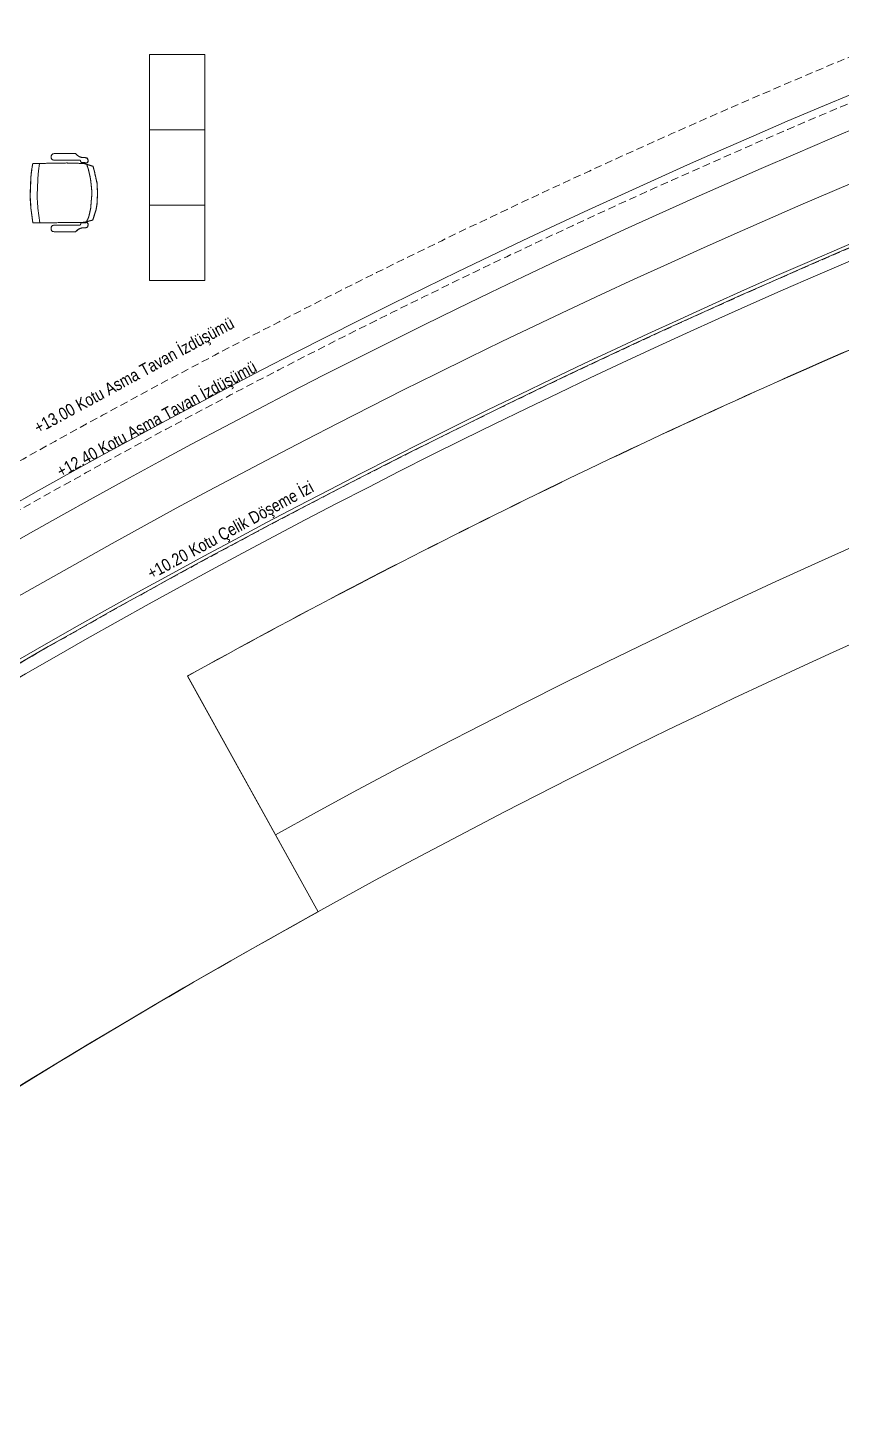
# Model space of a CAD drawing. Extents: x -2598 to 23780, y 0 to 8114.
# Drawn here: x 13446 to 14109, y 704 to 1824 of the extents above; entities that cross this region are included whole.
import ezdxf

# ---------------------------------------------------------------- set-up
doc = ezdxf.new("R2010")
doc.units = 0
doc.header["$LTSCALE"] = 25
doc.header["$MEASUREMENT"] = 0
doc.linetypes.add('DOT2', pattern=[0.125, 0, -0.125])
doc.linetypes.add('HIDDEN', pattern=[0.375, 0.25, -0.125])
doc.layers.get('0').update_dxf_attribs({"color": 9, "lineweight": 9})
for name, color, linetype, lineweight in [('05', 9, 'Continuous', 9), ('06B', 9, 'Continuous', 9), ('06C', 9, 'Continuous', 9), ('06D', 9, 'Continuous', 9), ('20', 9, 'DOT2', 9), ('21', 9, 'Continuous', 9), ('35', 9, 'Continuous', 9), ('40', 9, 'Continuous', 9), ('40B', 9, 'Continuous', 9)]:
    doc.layers.add(name, color=color, linetype=linetype, lineweight=lineweight)
doc.styles.add('MuuM_TEXT-STANDART', font='ARIALN.TTF')

# ---------------------------------------------------------------- blocks, each defined once
blk = doc.blocks.new('Group-258-1')
at = {"linetype": 'Continuous'}
for p, q in [((384800.098, 69164.505), (384800.094, 69164.508)), ((384800.226, 69164.399), (384800.167, 69164.408)), ((384800.649, 69164.41), (384800.59, 69164.402)), ((384800.71, 69164.505), (384800.715, 69164.508)), ((384800.289, 69164.394), (384800.226, 69164.399)), ((384800.372, 69164.39), (384800.289, 69164.394)), ((384800.414, 69164.389), (384800.372, 69164.39)), ((384800.45, 69164.389), (384800.414, 69164.389)), ((384800.479, 69164.391), (384800.45, 69164.389)), ((384800.53, 69164.394), (384800.479, 69164.391)), ((384800.59, 69164.402), (384800.53, 69164.394))]:
    blk.add_line(p, q, dxfattribs=at)
at = {"linetype": 'Continuous', "flags": 128}
for points in [[(384800.086, 69164.7), (384800.086, 69164.641), (384800.086, 69164.641)], [(384800.086, 69164.641), (384800.086, 69164.526), (384800.086, 69164.641)], [(384800.14, 69164.526), (384800.14, 69164.641), (384800.14, 69164.641)], [(384800.669, 69164.526), (384800.669, 69164.641), (384800.669, 69164.641)], [(384800.722, 69164.7), (384800.722, 69164.641), (384800.722, 69164.641)], [(384800.722, 69164.641), (384800.722, 69164.526), (384800.722, 69164.641)], [(384800.086, 69164.526), (384800.086, 69164.526), (384800.087, 69164.52)], [(384800.086, 69164.526), (384800.087, 69164.52), (384800.087, 69164.52)], [(384800.087, 69164.52), (384800.087, 69164.52), (384800.089, 69164.514)], [(384800.087, 69164.52), (384800.089, 69164.514), (384800.089, 69164.514)], [(384800.136, 69164.514), (384800.136, 69164.514), (384800.139, 69164.52)], [(384800.136, 69164.514), (384800.139, 69164.52), (384800.139, 69164.52)], [(384800.139, 69164.52), (384800.139, 69164.52), (384800.14, 69164.526)], [(384800.139, 69164.52), (384800.14, 69164.526), (384800.14, 69164.526)], [(384800.669, 69164.52), (384800.669, 69164.52), (384800.669, 69164.526)], [(384800.669, 69164.52), (384800.669, 69164.526), (384800.669, 69164.526)], [(384800.672, 69164.514), (384800.672, 69164.514), (384800.669, 69164.52)], [(384800.672, 69164.514), (384800.669, 69164.52), (384800.669, 69164.52)], [(384800.721, 69164.52), (384800.721, 69164.52), (384800.719, 69164.514)], [(384800.721, 69164.52), (384800.719, 69164.514), (384800.719, 69164.514)], [(384800.722, 69164.526), (384800.722, 69164.526), (384800.721, 69164.52)], [(384800.722, 69164.526), (384800.721, 69164.52), (384800.721, 69164.52)], [(384800.089, 69164.514), (384800.089, 69164.514), (384800.093, 69164.509)], [(384800.089, 69164.514), (384800.094, 69164.508), (384800.093, 69164.509)], [(384800.098, 69164.505), (384800.098, 69164.505), (384800.103, 69164.503)], [(384800.098, 69164.505), (384800.103, 69164.503), (384800.103, 69164.503)], [(384800.103, 69164.503), (384800.103, 69164.503), (384800.11, 69164.501)], [(384800.103, 69164.503), (384800.11, 69164.501), (384800.11, 69164.501)], [(384800.11, 69164.501), (384800.11, 69164.501), (384800.116, 69164.501)], [(384800.11, 69164.501), (384800.116, 69164.501), (384800.116, 69164.501)], [(384800.116, 69164.501), (384800.116, 69164.501), (384800.122, 69164.503)], [(384800.116, 69164.501), (384800.122, 69164.503), (384800.122, 69164.503)], [(384800.122, 69164.503), (384800.122, 69164.503), (384800.128, 69164.505)], [(384800.122, 69164.503), (384800.128, 69164.505), (384800.128, 69164.505)], [(384800.128, 69164.505), (384800.128, 69164.505), (384800.133, 69164.509)], [(384800.128, 69164.505), (384800.133, 69164.509), (384800.133, 69164.509)], [(384800.133, 69164.509), (384800.133, 69164.509), (384800.136, 69164.514)], [(384800.133, 69164.509), (384800.136, 69164.514), (384800.136, 69164.514)], [(384800.675, 69164.509), (384800.675, 69164.509), (384800.672, 69164.514)], [(384800.675, 69164.509), (384800.672, 69164.514), (384800.672, 69164.514)], [(384800.68, 69164.505), (384800.68, 69164.505), (384800.675, 69164.509)], [(384800.68, 69164.505), (384800.675, 69164.509), (384800.675, 69164.509)], [(384800.686, 69164.503), (384800.686, 69164.503), (384800.68, 69164.505)], [(384800.686, 69164.503), (384800.68, 69164.505), (384800.68, 69164.505)], [(384800.692, 69164.501), (384800.692, 69164.501), (384800.686, 69164.503)], [(384800.692, 69164.501), (384800.686, 69164.503), (384800.686, 69164.503)], [(384800.699, 69164.501), (384800.699, 69164.501), (384800.692, 69164.501)], [(384800.699, 69164.501), (384800.692, 69164.501), (384800.692, 69164.501)], [(384800.705, 69164.503), (384800.705, 69164.503), (384800.699, 69164.501)], [(384800.705, 69164.503), (384800.699, 69164.501), (384800.699, 69164.501)], [(384800.711, 69164.505), (384800.711, 69164.505), (384800.705, 69164.503)], [(384800.711, 69164.505), (384800.705, 69164.503), (384800.705, 69164.503)], [(384800.719, 69164.514), (384800.719, 69164.514), (384800.715, 69164.509)], [(384800.719, 69164.514), (384800.715, 69164.508), (384800.715, 69164.509)]]:
    blk.add_lwpolyline(points, close=True, dxfattribs=at)
at = {"linetype": 'Continuous'}
for points in [[(384800.231, 69164.854), (384800.21, 69164.848), (384800.189, 69164.843)], [(384800.327, 69164.875), (384800.279, 69164.864), (384800.231, 69164.854)], [(384800.407, 69164.879), (384800.367, 69164.877), (384800.327, 69164.875)], [(384800.493, 69164.875), (384800.45, 69164.877), (384800.407, 69164.879)], [(384800.543, 69164.867), (384800.518, 69164.871), (384800.493, 69164.875)], [(384800.627, 69164.84), (384800.585, 69164.854), (384800.543, 69164.867)], [(384800.085, 69164.701), (384800.113, 69164.721), (384800.118, 69164.757)], [(384800.118, 69164.757), (384800.118, 69164.788), (384800.126, 69164.801), (384800.148, 69164.803)], [(384800.158, 69164.746), (384800.149, 69164.742), (384800.14, 69164.738)], [(384800.148, 69164.803), (384800.152, 69164.803), (384800.162, 69164.794)], [(384800.159, 69164.771), (384800.158, 69164.759), (384800.158, 69164.746)], [(384800.162, 69164.794), (384800.16, 69164.783), (384800.159, 69164.771)], [(384800.166, 69164.768), (384800.164, 69164.698), (384800.162, 69164.627)], [(384800.189, 69164.843), (384800.177, 69164.806), (384800.166, 69164.768)], [(384800.211, 69164.804), (384800.191, 69164.797), (384800.171, 69164.79)], [(384800.275, 69164.819), (384800.243, 69164.811), (384800.211, 69164.804)], [(384800.325, 69164.826), (384800.3, 69164.823), (384800.275, 69164.819)], [(384800.384, 69164.832), (384800.355, 69164.829), (384800.325, 69164.826)], [(384800.431, 69164.832), (384800.407, 69164.832), (384800.384, 69164.832)], [(384800.487, 69164.827), (384800.459, 69164.829), (384800.431, 69164.832)], [(384800.536, 69164.823), (384800.511, 69164.825), (384800.487, 69164.827)], [(384800.592, 69164.81), (384800.564, 69164.816), (384800.536, 69164.823)], [(384800.637, 69164.792), (384800.605, 69164.807), (384800.592, 69164.81)], [(384800.645, 69164.772), (384800.636, 69164.806), (384800.627, 69164.84)], [(384800.649, 69164.475), (384800.647, 69164.623), (384800.645, 69164.772)], [(384800.66, 69164.803), (384800.656, 69164.803), (384800.647, 69164.794)], [(384800.647, 69164.794), (384800.648, 69164.783), (384800.65, 69164.771)], [(384800.65, 69164.771), (384800.65, 69164.759), (384800.65, 69164.746)], [(384800.65, 69164.746), (384800.659, 69164.742), (384800.669, 69164.738)], [(384800.69, 69164.757), (384800.69, 69164.788), (384800.682, 69164.801), (384800.66, 69164.803)], [(384800.723, 69164.701), (384800.696, 69164.721), (384800.69, 69164.757)], [(384800.14, 69164.738), (384800.14, 69164.69), (384800.14, 69164.641)], [(384800.669, 69164.738), (384800.669, 69164.69), (384800.669, 69164.641)], [(384800.162, 69164.627), (384800.164, 69164.489), (384800.167, 69164.352)], [(384800.649, 69164.353), (384800.649, 69164.414), (384800.649, 69164.475)], [(384800.167, 69164.352), (384800.23, 69164.341), (384800.278, 69164.337)], [(384800.278, 69164.337), (384800.343, 69164.335), (384800.407, 69164.332)], [(384800.407, 69164.332), (384800.429, 69164.332), (384800.45, 69164.332)], [(384800.45, 69164.332), (384800.49, 69164.335), (384800.53, 69164.337)], [(384800.53, 69164.337), (384800.59, 69164.345), (384800.649, 69164.353)]]:
    blk.add_open_spline(points, degree=2, dxfattribs=at)
at = {"layer": '40'}
blk.add_lwpolyline([(384800.649, 69164.353), (384800.59, 69164.345), (384800.53, 69164.337), (384800.45, 69164.332), (384800.407, 69164.332), (384800.343, 69164.335), (384800.278, 69164.337), (384800.222, 69164.343), (384800.167, 69164.352), (384800.164, 69164.489), (384800.162, 69164.627), (384800.164, 69164.698), (384800.166, 69164.768), (384800.173, 69164.791), (384800.189, 69164.843), (384800.327, 69164.875), (384800.407, 69164.879), (384800.493, 69164.875), (384800.543, 69164.867), (384800.627, 69164.84), (384800.645, 69164.772), (384800.647, 69164.623), (384800.649, 69164.475), (384800.649, 69164.41)], close=True, dxfattribs=at)
for points in [[(384800.14, 69164.738), (384800.158, 69164.746), (384800.158, 69164.759), (384800.159, 69164.771), (384800.162, 69164.794), (384800.148, 69164.803, 0.293897), (384800.121, 69164.79), (384800.118, 69164.757, -0.205), (384800.085, 69164.701), (384800.086, 69164.7), (384800.086, 69164.526, 0.937941), (384800.14, 69164.526)], [(384800.669, 69164.738), (384800.65, 69164.746), (384800.65, 69164.759), (384800.65, 69164.771), (384800.647, 69164.794), (384800.66, 69164.803, -0.293897), (384800.688, 69164.79), (384800.69, 69164.757, 0.205), (384800.723, 69164.701), (384800.722, 69164.7), (384800.722, 69164.526, -0.937941), (384800.669, 69164.526)]]:
    blk.add_lwpolyline(points, format="xyb", close=True, dxfattribs=at)
blk = doc.blocks.new('Group-41-1')
for p, q in [((384804.565, 69162.035), (384804.565, 69161.585)), ((384805.178, 69162.035), (384804.565, 69162.035)), ((384805.178, 69161.585), (384805.178, 69162.035)), ((384804.565, 69161.585), (384805.178, 69161.585))]:
    blk.add_line(p, q)
at = {"flags": 128}
blk.add_lwpolyline([(384804.565, 69162.035), (384805.178, 69162.035), (384805.178, 69161.585), (384804.565, 69161.585)], close=True, dxfattribs=at)
blk = doc.blocks.new('Group-42-1')
at = {"layer": '05', "color": 7}
for p in [(-1.227, 0), (-0.613, 0), (0, 0)]:
    blk.add_blockref('Group-41-1', p, dxfattribs=at)
blk = doc.blocks.new('p-2. kat planı')
at = {"layer": '20', "linetype": 'HIDDEN'}
blk.add_lwpolyline([(16671.5, 2158, 0.152192), (13054.4, 1065.3, 0.152192)], format="xyb", dxfattribs=at)
at = {"layer": '40'}
blk.add_lwpolyline([(13054.4, 704.1, -0.030791), (13682.8, 1104.5), (13576.5, 1296.5, -0.024013), (14116.8, 1562.7), (14175.2, 1427), (14212.1, 1442.8), (14154.1, 1578.7, -0.023167), (14698.6, 1781.8), (14742.7, 1640.8), (14781.9, 1653.3), (14736.7, 1793.9, -0.023228), (15300.1, 1942.4), (15330.5, 1797.9), (15369.8, 1806.2), (15339.2, 1950.7, -0.024001), (15933.8, 2044.8), (15957.6, 1826.7, -0.029535), (16671.4, 1862.4), (16671.4, 2206.1), (16650.5, 2206.1, 0.149972), (13055.9, 1124), (13054.4, 1124)], format="xyb", close=True, dxfattribs=at)
at = {"layer": '40B'}
blk.add_lwpolyline([(13052.5, 1837.5), (13052.5, 1065.5), (13054.4, 1065.5, -0.152186), (16671.4, 2158.2), (16671.4, 2226.1), (16672.5, 2226.1), (16672.5, 2372.5), (15945, 2372.5), (15945, 2365), (14187.5, 2363), (14187.5, 2825), (13845, 2825), (13845, 1845), (13845, 1837.5)], format="xyb", close=True, dxfattribs=at)
blk = doc.blocks.new('p-egikduvar')
at = {"layer": '06D'}
for points in [[(-106.3, 191.9, -0.024013), (434, 458.1, -13.411976)], [(-628.3, 19.5), (-628.3, -400.4, -0.030791), (0, 0), (-106.3, 191.9)]]:
    blk.add_lwpolyline(points, format="xyb", dxfattribs=at)

msp = doc.modelspace()

# ---------------------------------------------------------------- linework, layer by layer
at = {"layer": '06B'}
for points in [[(13055.9, 1124, -0.149972), (16650.5, 2206.1)], [(13033.6, 1157.3, -0.075525), (14784, 1979.9, -0.075525)]]:
    msp.add_lwpolyline(points, format="xyb", dxfattribs=at)
at = {"layer": '06C'}
msp.add_lwpolyline([(13124.7, 1100.5), (13117.7, 1111.1, -0.146397), (16605.5, 2161.1), (16605.5, 2148.4, 0.146396), (13124.7, 1100.5, 3.321415)], format="xyb", dxfattribs=at)
at = {"layer": '06D'}
msp.add_lwpolyline([(15949.8, 1897.9, 0.099521), (13648.1, 1167.2, 0.099521)], format="xyb", dxfattribs=at)
at = {"layer": '20', "linetype": 'HIDDEN'}
for points in [[(13074.5, 1250.5, -0.146575), (16650.5, 2301.4, -0.146575)], [(13074.5, 1209.1, -0.147553), (16652.5, 2266.7)]]:
    msp.add_lwpolyline(points, format="xyb", dxfattribs=at)
at = {"layer": '35'}
msp.add_lwpolyline([(16650.5, 2363), (16650.5, 2273, 0.147272), (13074.5, 1216.6), (13074.5, 1835), (13854.5, 1835), (13854.5, 2483.5), (13840.4, 2489.8), (13837.5, 2489.8), (13837.5, 2570.2), (13840.5, 2570.2), (13854.5, 2576.5), (13854.5, 2580), (13854.5, 2657), (13835.5, 2657), (13835.5, 2763), (13854.5, 2763), (13854.5, 2803), (14182.5, 2803), (14182.5, 2363)], format="xyb", close=True, dxfattribs=at)
msp.add_lwpolyline([(16670.8, 1862.4, 0.158669), (13096, 734.2, 0.158669)], format="xyb", dxfattribs=at)

# ---------------------------------------------------------------- block references
msp.add_blockref('p-2. kat planı', (0, 0))
at = {"layer": '05', "color": 7, "xscale": 100, "yscale": 100, "zscale": 100, "rotation": 270}
msp.add_blockref('Group-42-1', (-6902613, 38482136.4), dxfattribs=at)
at = {"layer": '05', "color": 7, "extrusion": (0, 0, -1), "xscale": -100, "yscale": 100, "zscale": -100, "rotation": 90}
msp.add_blockref('Group-258-1', (6902984.6, 38481730.4), dxfattribs=at)
at = {"layer": '06D'}
msp.add_blockref('p-egikduvar', (13682.8, 1104.5), dxfattribs=at)

# ---------------------------------------------------------------- texts
at = {"layer": '21', "style": 'MuuM_TEXT-STANDART'}
for s, p in [('+13.00 Kotu Asma Tavan İzdüşümü', (13455.2, 1493.5)), ('+12.40 Kotu Asma Tavan İzdüşümü', (13473.6, 1457.8)), ('+10.20 Kotu Çelik Döşeme İzi', (13547.3, 1374.9))]:
    msp.add_text(s, height=10, rotation=28.5004, dxfattribs=at).set_placement(p)

doc.saveas('drawing.dxf')
